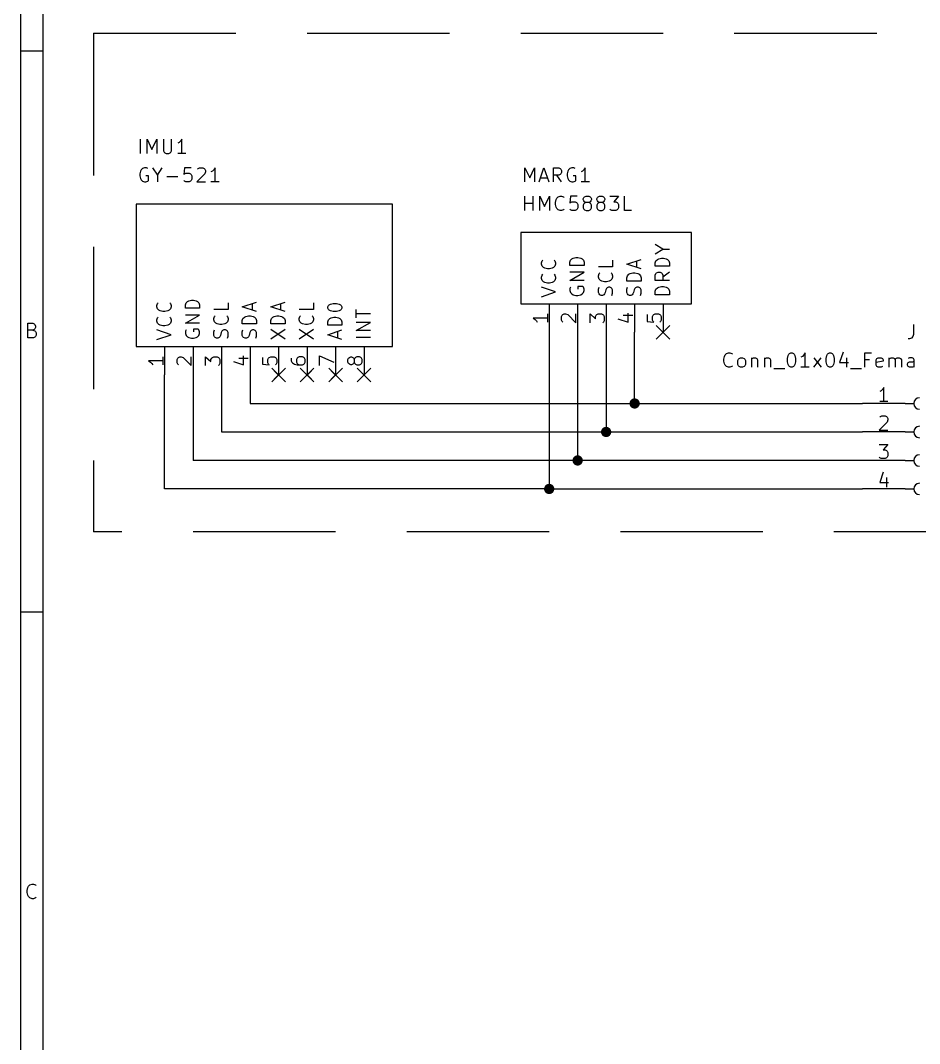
# Model space of a CAD drawing. Extents: x 0.4 to 16.1, y -11.3 to -0.4.
# Drawn here: x 0.394 to 3.55, y -5.847 to -2.256 of the extents above; entities that cross this region are included whole.
import ezdxf

# ---------------------------------------------------------------- set-up
doc = ezdxf.new("R2010")
doc.units = 0
doc.header["$MEASUREMENT"] = 0
doc.linetypes.add('DASHED', pattern=[0.75, 0.5, -0.25])
for name, color, linetype in [('BLUE2', 5, 'CONTINUOUS'), ('BLUE3', 171, 'CONTINUOUS'), ('CYAN2', 4, 'CONTINUOUS'), ('GREEN3', 91, 'CONTINUOUS'), ('RED2', 1, 'CONTINUOUS'), ('RED3', 11, 'CONTINUOUS')]:
    doc.layers.add(name, color=color, linetype=linetype)

msp = doc.modelspace()

# ---------------------------------------------------------------- linework, layer by layer
at = {"layer": 'BLUE2', "linetype": 'CONTINUOUS'}
for p, q in [((2.626, -3.326), (2.674, -3.374)), ((2.674, -3.326), (2.626, -3.374)), ((1.276, -3.476), (1.324, -3.524)), ((1.324, -3.476), (1.276, -3.524)), ((1.376, -3.476), (1.424, -3.524)), ((1.424, -3.476), (1.376, -3.524)), ((1.476, -3.476), (1.524, -3.524)), ((1.524, -3.476), (1.476, -3.524)), ((1.576, -3.476), (1.624, -3.524)), ((1.624, -3.476), (1.576, -3.524))]:
    msp.add_line(p, q, dxfattribs=at)
at = {"layer": 'BLUE3', "linetype": 'DASHED'}
for p, q in [((0.65, -2.3), (3.75, -2.3)), ((0.65, -2.3), (0.65, -4.05)), ((3.75, -4.05), (0.65, -4.05))]:
    msp.add_line(p, q, dxfattribs=at)
at = {"layer": 'CYAN2', "linetype": 'CONTINUOUS'}
for p, q in [((0.815028, -2.72261), (0.815028, -2.67261)), ((0.838839, -2.72261), (0.838839, -2.67261)), ((0.838839, -2.67261), (0.855504, -2.70833)), ((0.855504, -2.70833), (0.872173, -2.67261)), ((0.872173, -2.67261), (0.872173, -2.72261)), ((0.89598, -2.67261), (0.89598, -2.71309)), ((0.924551, -2.71309), (0.924551, -2.67261)), ((0.950744, -2.68452), (0.94598, -2.6869)), ((0.955504, -2.67976), (0.950744, -2.68452)), ((0.960268, -2.67261), (0.955504, -2.67976)), ((0.960268, -2.72261), (0.960268, -2.67261)), ((0.89598, -2.71309), (0.898362, -2.71785)), ((0.898362, -2.71785), (0.900744, -2.72023)), ((0.900744, -2.72023), (0.905504, -2.72261)), ((0.905504, -2.72261), (0.915028, -2.72261)), ((0.915028, -2.72261), (0.919791, -2.72023)), ((0.919791, -2.72023), (0.922173, -2.71785)), ((0.922173, -2.71785), (0.924551, -2.71309)), ((0.974551, -2.72261), (0.94598, -2.72261)), ((0.815028, -2.78452), (0.812646, -2.79404)), ((0.812646, -2.79404), (0.812646, -2.80119)), ((0.817406, -2.77976), (0.815028, -2.78452)), ((0.822169, -2.775), (0.817406, -2.77976)), ((0.829311, -2.77261), (0.822169, -2.775)), ((0.836457, -2.77261), (0.829311, -2.77261)), ((0.841217, -2.775), (0.836457, -2.77261)), ((0.857882, -2.77261), (0.874551, -2.7988)), ((0.874551, -2.7988), (0.891217, -2.77261)), ((0.874551, -2.7988), (0.874551, -2.82261)), ((0.969787, -2.77261), (0.967406, -2.79642)), ((0.967406, -2.79642), (0.969787, -2.79404)), ((0.993598, -2.77261), (0.969787, -2.77261)), ((0.969787, -2.79404), (0.974551, -2.79166)), ((0.974551, -2.79166), (0.986457, -2.79166)), ((0.986457, -2.79166), (0.991217, -2.79404)), ((0.991217, -2.79404), (0.993598, -2.79642)), ((0.993598, -2.79642), (0.99598, -2.80119)), ((1.04122, -2.79404), (1.01265, -2.82261)), ((1.01503, -2.77737), (1.01741, -2.775)), ((1.01741, -2.775), (1.02217, -2.77261)), ((1.02217, -2.77261), (1.03407, -2.77261)), ((1.03407, -2.77261), (1.03883, -2.775)), ((1.03883, -2.775), (1.04122, -2.77737)), ((1.04122, -2.77737), (1.0436, -2.78214)), ((1.0436, -2.7869), (1.04122, -2.79404)), ((1.0436, -2.78214), (1.0436, -2.7869)), ((1.06741, -2.78452), (1.06265, -2.7869)), ((1.07217, -2.77976), (1.06741, -2.78452)), ((1.07693, -2.77261), (1.07217, -2.77976)), ((1.07693, -2.82261), (1.07693, -2.77261)), ((2.16503, -2.82261), (2.16503, -2.77261)), ((2.16503, -2.77261), (2.18169, -2.80833)), ((2.18169, -2.80833), (2.19836, -2.77261)), ((2.19836, -2.77261), (2.19836, -2.82261)), ((2.21503, -2.82261), (2.23169, -2.77261)), ((2.23169, -2.77261), (2.24836, -2.82261)), ((2.26503, -2.82261), (2.26503, -2.77261)), ((2.26503, -2.77261), (2.28407, -2.77261)), ((2.28407, -2.7988), (2.26503, -2.7988)), ((2.2936, -2.82261), (2.27693, -2.7988)), ((2.28407, -2.77261), (2.28883, -2.775)), ((2.28883, -2.79642), (2.28407, -2.7988)), ((2.28883, -2.775), (2.29122, -2.77737)), ((2.29122, -2.79404), (2.28883, -2.79642)), ((2.29122, -2.77737), (2.2936, -2.78214)), ((2.2936, -2.78928), (2.29122, -2.79404)), ((2.2936, -2.78214), (2.2936, -2.78928)), ((2.31503, -2.78452), (2.31265, -2.79404)), ((2.31265, -2.79404), (2.31265, -2.80119)), ((2.31741, -2.77976), (2.31503, -2.78452)), ((2.32217, -2.775), (2.31741, -2.77976)), ((2.32931, -2.77261), (2.32217, -2.775)), ((2.33646, -2.77261), (2.32931, -2.77261)), ((2.34122, -2.775), (2.33646, -2.77261)), ((2.36741, -2.78452), (2.36265, -2.7869)), ((2.37217, -2.77976), (2.36741, -2.78452)), ((2.37693, -2.77261), (2.37217, -2.77976)), ((2.37693, -2.82261), (2.37693, -2.77261)), ((0.812646, -2.80119), (0.815028, -2.81071)), ((0.815028, -2.81071), (0.817406, -2.81547)), ((0.817406, -2.81547), (0.822169, -2.82023)), ((0.822169, -2.82023), (0.829311, -2.82261)), ((0.829311, -2.82261), (0.834075, -2.82261)), ((0.843598, -2.80119), (0.834075, -2.80119)), ((0.834075, -2.82261), (0.841217, -2.82023)), ((0.841217, -2.82023), (0.843598, -2.81785)), ((0.843598, -2.81785), (0.843598, -2.80119)), ((0.907882, -2.80357), (0.94598, -2.80357)), ((0.969787, -2.82023), (0.967406, -2.81785)), ((0.974551, -2.82261), (0.969787, -2.82023)), ((0.986457, -2.82261), (0.974551, -2.82261)), ((0.991217, -2.82023), (0.986457, -2.82261)), ((0.993598, -2.81785), (0.991217, -2.82023)), ((0.99598, -2.81309), (0.993598, -2.81785)), ((0.99598, -2.80119), (0.99598, -2.81309)), ((1.01265, -2.82261), (1.0436, -2.82261)), ((1.09122, -2.82261), (1.06265, -2.82261)), ((2.21979, -2.80833), (2.2436, -2.80833)), ((2.31265, -2.80119), (2.31503, -2.81071)), ((2.31503, -2.81071), (2.31741, -2.81547)), ((2.31741, -2.81547), (2.32217, -2.82023)), ((2.32217, -2.82023), (2.32931, -2.82261)), ((2.32931, -2.82261), (2.33407, -2.82261)), ((2.3436, -2.80119), (2.33407, -2.80119)), ((2.33407, -2.82261), (2.34122, -2.82023)), ((2.34122, -2.82023), (2.3436, -2.81785)), ((2.3436, -2.81785), (2.3436, -2.80119)), ((2.39122, -2.82261), (2.36265, -2.82261)), ((2.16503, -2.92261), (2.16503, -2.87261)), ((2.1936, -2.92261), (2.1936, -2.87261)), ((2.21741, -2.92261), (2.21741, -2.87261)), ((2.21741, -2.87261), (2.23407, -2.90833)), ((2.23407, -2.90833), (2.25074, -2.87261)), ((2.25074, -2.87261), (2.25074, -2.92261)), ((2.28169, -2.875), (2.28883, -2.87261)), ((2.28883, -2.87261), (2.2936, -2.87261)), ((2.2936, -2.87261), (2.30074, -2.875)), ((2.32455, -2.87261), (2.32217, -2.89642)), ((2.34836, -2.87261), (2.32455, -2.87261)), ((2.37455, -2.875), (2.37931, -2.87261)), ((2.37931, -2.87261), (2.38883, -2.87261)), ((2.38883, -2.87261), (2.3936, -2.875)), ((2.42217, -2.875), (2.42693, -2.87261)), ((2.42693, -2.87261), (2.43646, -2.87261)), ((2.43646, -2.87261), (2.44122, -2.875)), ((2.46265, -2.87261), (2.4936, -2.87261)), ((2.4936, -2.87261), (2.47693, -2.89166)), ((2.51503, -2.92261), (2.51503, -2.87261)), ((2.16503, -2.89642), (2.1936, -2.89642)), ((2.27217, -2.89404), (2.27455, -2.88452)), ((2.27217, -2.90119), (2.27217, -2.89404)), ((2.27455, -2.91071), (2.27217, -2.90119)), ((2.27455, -2.88452), (2.27693, -2.87976)), ((2.27693, -2.87976), (2.28169, -2.875)), ((2.30074, -2.875), (2.30312, -2.87737)), ((2.32217, -2.89642), (2.32455, -2.89404)), ((2.32455, -2.89404), (2.32931, -2.89166)), ((2.32931, -2.89166), (2.34122, -2.89166)), ((2.34122, -2.89166), (2.34598, -2.89404)), ((2.34598, -2.89404), (2.34836, -2.89642)), ((2.34836, -2.89642), (2.35074, -2.90119)), ((2.35074, -2.90119), (2.35074, -2.91309)), ((2.36979, -2.88214), (2.37217, -2.87737)), ((2.36979, -2.88452), (2.36979, -2.88214)), ((2.37217, -2.88928), (2.36979, -2.88452)), ((2.37217, -2.8988), (2.36979, -2.90357)), ((2.36979, -2.90357), (2.36979, -2.91309)), ((2.37217, -2.87737), (2.37455, -2.875)), ((2.37455, -2.89166), (2.37217, -2.88928)), ((2.37455, -2.89642), (2.37217, -2.8988)), ((2.37931, -2.89404), (2.37455, -2.89166)), ((2.37931, -2.89404), (2.37455, -2.89642)), ((2.38883, -2.89404), (2.37931, -2.89404)), ((2.3936, -2.89166), (2.38883, -2.89404)), ((2.3936, -2.89642), (2.38883, -2.89404)), ((2.3936, -2.875), (2.39598, -2.87737)), ((2.39598, -2.88928), (2.3936, -2.89166)), ((2.39598, -2.8988), (2.3936, -2.89642)), ((2.39598, -2.87737), (2.39836, -2.88214)), ((2.39836, -2.88452), (2.39598, -2.88928)), ((2.39836, -2.90357), (2.39598, -2.8988)), ((2.39836, -2.88214), (2.39836, -2.88452)), ((2.39836, -2.91309), (2.39836, -2.90357)), ((2.41741, -2.88214), (2.41979, -2.87737)), ((2.41741, -2.88452), (2.41741, -2.88214)), ((2.41979, -2.88928), (2.41741, -2.88452)), ((2.41979, -2.8988), (2.41741, -2.90357)), ((2.41741, -2.90357), (2.41741, -2.91309)), ((2.41979, -2.87737), (2.42217, -2.875)), ((2.42217, -2.89166), (2.41979, -2.88928)), ((2.42217, -2.89642), (2.41979, -2.8988)), ((2.42693, -2.89404), (2.42217, -2.89166)), ((2.42693, -2.89404), (2.42217, -2.89642)), ((2.43646, -2.89404), (2.42693, -2.89404)), ((2.44122, -2.89166), (2.43646, -2.89404)), ((2.44122, -2.89642), (2.43646, -2.89404)), ((2.44122, -2.875), (2.4436, -2.87737)), ((2.4436, -2.88928), (2.44122, -2.89166)), ((2.4436, -2.8988), (2.44122, -2.89642)), ((2.4436, -2.87737), (2.44598, -2.88214)), ((2.44598, -2.88452), (2.4436, -2.88928)), ((2.44598, -2.90357), (2.4436, -2.8988)), ((2.44598, -2.88214), (2.44598, -2.88452)), ((2.44598, -2.91309), (2.44598, -2.90357)), ((2.47693, -2.89166), (2.48407, -2.89166)), ((2.48407, -2.89166), (2.48883, -2.89404)), ((2.48883, -2.89404), (2.49122, -2.89642)), ((2.49122, -2.89642), (2.4936, -2.90119)), ((2.4936, -2.90119), (2.4936, -2.91309)), ((2.27693, -2.91547), (2.27455, -2.91071)), ((2.28169, -2.92023), (2.27693, -2.91547)), ((2.28883, -2.92261), (2.28169, -2.92023)), ((2.2936, -2.92261), (2.28883, -2.92261)), ((2.30074, -2.92023), (2.2936, -2.92261)), ((2.30312, -2.91785), (2.30074, -2.92023)), ((2.32455, -2.92023), (2.32217, -2.91785)), ((2.32931, -2.92261), (2.32455, -2.92023)), ((2.34122, -2.92261), (2.32931, -2.92261)), ((2.34598, -2.92023), (2.34122, -2.92261)), ((2.34836, -2.91785), (2.34598, -2.92023)), ((2.35074, -2.91309), (2.34836, -2.91785)), ((2.36979, -2.91309), (2.37217, -2.91785)), ((2.37217, -2.91785), (2.37455, -2.92023)), ((2.37455, -2.92023), (2.37931, -2.92261)), ((2.37931, -2.92261), (2.38883, -2.92261)), ((2.38883, -2.92261), (2.3936, -2.92023)), ((2.3936, -2.92023), (2.39598, -2.91785)), ((2.39598, -2.91785), (2.39836, -2.91309)), ((2.41741, -2.91309), (2.41979, -2.91785)), ((2.41979, -2.91785), (2.42217, -2.92023)), ((2.42217, -2.92023), (2.42693, -2.92261)), ((2.42693, -2.92261), (2.43646, -2.92261)), ((2.43646, -2.92261), (2.44122, -2.92023)), ((2.44122, -2.92023), (2.4436, -2.91785)), ((2.4436, -2.91785), (2.44598, -2.91309)), ((2.46503, -2.92023), (2.46265, -2.91785)), ((2.46979, -2.92261), (2.46503, -2.92023)), ((2.48407, -2.92261), (2.46979, -2.92261)), ((2.48883, -2.92023), (2.48407, -2.92261)), ((2.49122, -2.91785), (2.48883, -2.92023)), ((2.4936, -2.91309), (2.49122, -2.91785)), ((2.53883, -2.92261), (2.51503, -2.92261)), ((2.64881, -3.05857), (2.62262, -3.0419)), ((2.33452, -3.08952), (2.34405, -3.08714)), ((2.34405, -3.08714), (2.35119, -3.08714)), ((2.35119, -3.08714), (2.36071, -3.08952)), ((2.62262, -3.07524), (2.64881, -3.05857)), ((2.64881, -3.05857), (2.67262, -3.05857)), ((2.22262, -3.10619), (2.225, -3.09905)), ((2.22262, -3.11095), (2.22262, -3.10619)), ((2.225, -3.11809), (2.22262, -3.11095)), ((2.225, -3.09905), (2.22738, -3.09667)), ((2.22976, -3.12285), (2.225, -3.11809)), ((2.23452, -3.12524), (2.22976, -3.12285)), ((2.26547, -3.12285), (2.26071, -3.12524)), ((2.27024, -3.11809), (2.26547, -3.12285)), ((2.26785, -3.09667), (2.27024, -3.09905)), ((2.27024, -3.09905), (2.27262, -3.10619)), ((2.27262, -3.11095), (2.27024, -3.11809)), ((2.27262, -3.10619), (2.27262, -3.11095)), ((2.32262, -3.10381), (2.325, -3.09667)), ((2.32262, -3.11571), (2.32262, -3.10381)), ((2.37262, -3.11571), (2.32262, -3.11571)), ((2.325, -3.09667), (2.32976, -3.0919)), ((2.32976, -3.0919), (2.33452, -3.08952)), ((2.36071, -3.08952), (2.36547, -3.0919)), ((2.36547, -3.0919), (2.37024, -3.09667)), ((2.37024, -3.09667), (2.37262, -3.10381)), ((2.37262, -3.10381), (2.37262, -3.11571)), ((2.47262, -3.12047), (2.42262, -3.12047)), ((2.47262, -3.09667), (2.47262, -3.12047)), ((2.52262, -3.11095), (2.57262, -3.09428)), ((2.57262, -3.12762), (2.52262, -3.11095)), ((2.55833, -3.12285), (2.55833, -3.09905)), ((2.62262, -3.10619), (2.625, -3.09905)), ((2.62262, -3.11809), (2.62262, -3.10619)), ((2.67262, -3.11809), (2.62262, -3.11809)), ((2.625, -3.09905), (2.62976, -3.09428)), ((2.62976, -3.09428), (2.63452, -3.0919)), ((2.63452, -3.0919), (2.64405, -3.08952)), ((2.64405, -3.08952), (2.65119, -3.08952)), ((2.65119, -3.08952), (2.66071, -3.0919)), ((2.66071, -3.0919), (2.66547, -3.09428)), ((2.66547, -3.09428), (2.67024, -3.09905)), ((2.67024, -3.09905), (2.67262, -3.10619)), ((2.67262, -3.10619), (2.67262, -3.11809)), ((2.22262, -3.15619), (2.225, -3.14905)), ((2.22262, -3.16095), (2.22262, -3.15619)), ((2.225, -3.14905), (2.22738, -3.14667)), ((2.24405, -3.12762), (2.23452, -3.12524)), ((2.25119, -3.12762), (2.24405, -3.12762)), ((2.26071, -3.12524), (2.25119, -3.12762)), ((2.26785, -3.14667), (2.27024, -3.14905)), ((2.27024, -3.14905), (2.27262, -3.15619)), ((2.27262, -3.15619), (2.27262, -3.16095)), ((2.32262, -3.16809), (2.37262, -3.13952)), ((2.37262, -3.13952), (2.32262, -3.13952)), ((2.42262, -3.15143), (2.425, -3.14428)), ((2.42262, -3.15619), (2.42262, -3.15143)), ((2.425, -3.16333), (2.42262, -3.15619)), ((2.425, -3.14428), (2.42738, -3.1419)), ((2.46785, -3.1419), (2.47024, -3.14428)), ((2.47024, -3.14428), (2.47262, -3.15143)), ((2.47262, -3.15619), (2.47024, -3.16333)), ((2.47262, -3.15143), (2.47262, -3.15619)), ((2.52262, -3.15857), (2.525, -3.15143)), ((2.52262, -3.17047), (2.52262, -3.15857)), ((2.525, -3.15143), (2.52976, -3.14667)), ((2.52976, -3.14667), (2.53452, -3.14428)), ((2.53452, -3.14428), (2.54405, -3.1419)), ((2.54405, -3.1419), (2.55119, -3.1419)), ((2.55119, -3.1419), (2.56071, -3.14428)), ((2.56071, -3.14428), (2.56547, -3.14667)), ((2.56547, -3.14667), (2.57024, -3.15143)), ((2.57024, -3.15143), (2.57262, -3.15857)), ((2.57262, -3.15857), (2.57262, -3.17047)), ((2.62262, -3.14905), (2.625, -3.14428)), ((2.62262, -3.16809), (2.62262, -3.14905)), ((2.625, -3.14428), (2.62738, -3.1419)), ((2.62738, -3.1419), (2.63214, -3.13952)), ((2.63214, -3.13952), (2.63928, -3.13952)), ((2.63928, -3.13952), (2.64405, -3.1419)), ((2.64405, -3.1419), (2.64643, -3.14428)), ((2.64643, -3.14428), (2.64881, -3.14905)), ((2.67262, -3.13952), (2.64881, -3.15619)), ((2.64881, -3.14905), (2.64881, -3.16809)), ((2.225, -3.16809), (2.22262, -3.16095)), ((2.27262, -3.20857), (2.22262, -3.1919)), ((2.22976, -3.17285), (2.225, -3.16809)), ((2.23452, -3.17524), (2.22976, -3.17285)), ((2.24405, -3.17762), (2.23452, -3.17524)), ((2.25119, -3.17762), (2.24405, -3.17762)), ((2.26071, -3.17524), (2.25119, -3.17762)), ((2.26547, -3.17285), (2.26071, -3.17524)), ((2.27024, -3.16809), (2.26547, -3.17285)), ((2.27262, -3.16095), (2.27024, -3.16809)), ((2.37262, -3.16809), (2.32262, -3.16809)), ((2.325, -3.1919), (2.32262, -3.19667)), ((2.36785, -3.18952), (2.35119, -3.18952)), ((2.35119, -3.18952), (2.35119, -3.19905)), ((2.37024, -3.1919), (2.36785, -3.18952)), ((2.37262, -3.19905), (2.37024, -3.1919)), ((2.42262, -3.19905), (2.425, -3.1919)), ((2.42976, -3.16809), (2.425, -3.16333)), ((2.43452, -3.17047), (2.42976, -3.16809)), ((2.44405, -3.17285), (2.43452, -3.17047)), ((2.45119, -3.17285), (2.44405, -3.17285)), ((2.46071, -3.17047), (2.45119, -3.17285)), ((2.45357, -3.19428), (2.45119, -3.19667)), ((2.45833, -3.1919), (2.45357, -3.19428)), ((2.46309, -3.1919), (2.45833, -3.1919)), ((2.46547, -3.16809), (2.46071, -3.17047)), ((2.46785, -3.19428), (2.46309, -3.1919)), ((2.47024, -3.16333), (2.46547, -3.16809)), ((2.47024, -3.19667), (2.46785, -3.19428)), ((2.57262, -3.17047), (2.52262, -3.17047)), ((2.52262, -3.19905), (2.525, -3.1919)), ((2.55357, -3.19428), (2.55119, -3.19667)), ((2.55833, -3.1919), (2.55357, -3.19428)), ((2.56309, -3.1919), (2.55833, -3.1919)), ((2.56785, -3.19428), (2.56309, -3.1919)), ((2.57024, -3.19667), (2.56785, -3.19428)), ((2.67262, -3.16809), (2.62262, -3.16809)), ((2.625, -3.19905), (2.62976, -3.19428)), ((2.62976, -3.19428), (2.63452, -3.1919)), ((2.63452, -3.1919), (2.64405, -3.18952)), ((2.64405, -3.18952), (2.65119, -3.18952)), ((2.65119, -3.18952), (2.66071, -3.1919)), ((2.66071, -3.1919), (2.66547, -3.19428)), ((2.66547, -3.19428), (2.67024, -3.19905)), ((2.22262, -3.22524), (2.27262, -3.20857)), ((2.32262, -3.19667), (2.32262, -3.20381)), ((2.32262, -3.20381), (2.325, -3.21095)), ((2.325, -3.21095), (2.32976, -3.21571)), ((2.32976, -3.21571), (2.33452, -3.21809)), ((2.33452, -3.21809), (2.34405, -3.22047)), ((2.34405, -3.22047), (2.35119, -3.22047)), ((2.35119, -3.22047), (2.36071, -3.21809)), ((2.36071, -3.21809), (2.36547, -3.21571)), ((2.36547, -3.21571), (2.37024, -3.21095)), ((2.37024, -3.21095), (2.37262, -3.20381)), ((2.37262, -3.20381), (2.37262, -3.19905)), ((2.42262, -3.21095), (2.42262, -3.19905)), ((2.425, -3.21571), (2.42262, -3.21095)), ((2.42738, -3.21809), (2.425, -3.21571)), ((2.43214, -3.22047), (2.42738, -3.21809)), ((2.4369, -3.22047), (2.43214, -3.22047)), ((2.44167, -3.21809), (2.4369, -3.22047)), ((2.44405, -3.21571), (2.44167, -3.21809)), ((2.44643, -3.21095), (2.44405, -3.21571)), ((2.44881, -3.20143), (2.44643, -3.21095)), ((2.45119, -3.19667), (2.44881, -3.20143)), ((2.47262, -3.20143), (2.47024, -3.19667)), ((2.47024, -3.22047), (2.47262, -3.21333)), ((2.47262, -3.21333), (2.47262, -3.20143)), ((2.52262, -3.21095), (2.52262, -3.19905)), ((2.525, -3.21571), (2.52262, -3.21095)), ((2.52738, -3.21809), (2.525, -3.21571)), ((2.53214, -3.22047), (2.52738, -3.21809)), ((2.5369, -3.22047), (2.53214, -3.22047)), ((2.54167, -3.21809), (2.5369, -3.22047)), ((2.54405, -3.21571), (2.54167, -3.21809)), ((2.54643, -3.21095), (2.54405, -3.21571)), ((2.54881, -3.20143), (2.54643, -3.21095)), ((2.55119, -3.19667), (2.54881, -3.20143)), ((2.57262, -3.20143), (2.57024, -3.19667)), ((2.57024, -3.22047), (2.57262, -3.21333)), ((2.57262, -3.21333), (2.57262, -3.20143)), ((2.62262, -3.20619), (2.625, -3.19905)), ((2.62262, -3.21809), (2.62262, -3.20619)), ((2.67262, -3.21809), (2.62262, -3.21809)), ((2.67024, -3.19905), (2.67262, -3.20619)), ((2.67262, -3.20619), (2.67262, -3.21809)), ((0.872618, -3.25619), (0.875, -3.24905)), ((0.872618, -3.26095), (0.872618, -3.25619)), ((0.875, -3.26809), (0.872618, -3.26095)), ((0.875, -3.24905), (0.877378, -3.24667)), ((0.917854, -3.24667), (0.920236, -3.24905)), ((0.920236, -3.24905), (0.922618, -3.25619)), ((0.922618, -3.26095), (0.920236, -3.26809)), ((0.922618, -3.25619), (0.922618, -3.26095)), ((0.972618, -3.25381), (0.975, -3.24667)), ((0.972618, -3.26571), (0.972618, -3.25381)), ((1.02262, -3.26571), (0.972618, -3.26571)), ((0.975, -3.24667), (0.97976, -3.2419)), ((0.97976, -3.2419), (0.984524, -3.23952)), ((0.984524, -3.23952), (0.994047, -3.23714)), ((0.994047, -3.23714), (1.00119, -3.23714)), ((1.00119, -3.23714), (1.01071, -3.23952)), ((1.01071, -3.23952), (1.01547, -3.2419)), ((1.01547, -3.2419), (1.02024, -3.24667)), ((1.02024, -3.24667), (1.02262, -3.25381)), ((1.02262, -3.25381), (1.02262, -3.26571)), ((1.12262, -3.24667), (1.12262, -3.27047)), ((1.17262, -3.26095), (1.22262, -3.24428)), ((1.22262, -3.27762), (1.17262, -3.26095)), ((1.20833, -3.27285), (1.20833, -3.24905)), ((1.27262, -3.26095), (1.32262, -3.24428)), ((1.32262, -3.27762), (1.27262, -3.26095)), ((1.30833, -3.27285), (1.30833, -3.24905)), ((1.42262, -3.24667), (1.42262, -3.27047)), ((1.47262, -3.26095), (1.475, -3.25619)), ((1.47262, -3.26571), (1.47262, -3.26095)), ((1.475, -3.27047), (1.47262, -3.26571)), ((1.475, -3.25619), (1.47738, -3.25381)), ((1.47738, -3.25381), (1.48214, -3.25143)), ((1.48214, -3.25143), (1.49167, -3.24905)), ((1.49167, -3.24905), (1.50357, -3.24905)), ((1.50357, -3.24905), (1.51309, -3.25143)), ((1.51309, -3.25143), (1.51785, -3.25381)), ((1.51785, -3.25381), (1.52024, -3.25619)), ((1.52024, -3.25619), (1.52262, -3.26095)), ((1.52262, -3.26571), (1.52024, -3.27047)), ((1.52262, -3.26095), (1.52262, -3.26571)), ((0.872618, -3.30619), (0.875, -3.29905)), ((0.87976, -3.27285), (0.875, -3.26809)), ((0.875, -3.29905), (0.877378, -3.29667)), ((0.884524, -3.27524), (0.87976, -3.27285)), ((0.894047, -3.27762), (0.884524, -3.27524)), ((0.901189, -3.27762), (0.894047, -3.27762)), ((0.910713, -3.27524), (0.901189, -3.27762)), ((0.915472, -3.27285), (0.910713, -3.27524)), ((0.920236, -3.26809), (0.915472, -3.27285)), ((0.917854, -3.29667), (0.920236, -3.29905)), ((0.920236, -3.29905), (0.922618, -3.30619)), ((0.972618, -3.31809), (1.02262, -3.28952)), ((1.02262, -3.28952), (0.972618, -3.28952)), ((1.12262, -3.27047), (1.07262, -3.27047)), ((1.07262, -3.30143), (1.075, -3.29428)), ((1.07262, -3.30619), (1.07262, -3.30143)), ((1.075, -3.29428), (1.07738, -3.2919)), ((1.11785, -3.2919), (1.12024, -3.29428)), ((1.12024, -3.29428), (1.12262, -3.30143)), ((1.12262, -3.30143), (1.12262, -3.30619)), ((1.17262, -3.30857), (1.175, -3.30143)), ((1.175, -3.30143), (1.17976, -3.29667)), ((1.17976, -3.29667), (1.18452, -3.29428)), ((1.18452, -3.29428), (1.19405, -3.2919)), ((1.19405, -3.2919), (1.20119, -3.2919)), ((1.20119, -3.2919), (1.21071, -3.29428)), ((1.21071, -3.29428), (1.21547, -3.29667)), ((1.21547, -3.29667), (1.22024, -3.30143)), ((1.22024, -3.30143), (1.22262, -3.30857)), ((1.27262, -3.30857), (1.275, -3.30143)), ((1.275, -3.30143), (1.27976, -3.29667)), ((1.27976, -3.29667), (1.28452, -3.29428)), ((1.28452, -3.29428), (1.29405, -3.2919)), ((1.29405, -3.2919), (1.30119, -3.2919)), ((1.30119, -3.2919), (1.31071, -3.29428)), ((1.31071, -3.29428), (1.31547, -3.29667)), ((1.31547, -3.29667), (1.32024, -3.30143)), ((1.32024, -3.30143), (1.32262, -3.30857)), ((1.42262, -3.27047), (1.37262, -3.27047)), ((1.37262, -3.30143), (1.375, -3.29428)), ((1.37262, -3.30619), (1.37262, -3.30143)), ((1.375, -3.29428), (1.37738, -3.2919)), ((1.41785, -3.2919), (1.42024, -3.29428)), ((1.42024, -3.29428), (1.42262, -3.30143)), ((1.42262, -3.30143), (1.42262, -3.30619)), ((1.47738, -3.27285), (1.475, -3.27047)), ((1.475, -3.30619), (1.47976, -3.30143)), ((1.48214, -3.27524), (1.47738, -3.27285)), ((1.47976, -3.30143), (1.48452, -3.29905)), ((1.49167, -3.27762), (1.48214, -3.27524)), ((1.48452, -3.29905), (1.49405, -3.29667)), ((1.50357, -3.27762), (1.49167, -3.27762)), ((1.49405, -3.29667), (1.50119, -3.29667)), ((1.50119, -3.29667), (1.51071, -3.29905)), ((1.51309, -3.27524), (1.50357, -3.27762)), ((1.51071, -3.29905), (1.51547, -3.30143)), ((1.51785, -3.27285), (1.51309, -3.27524)), ((1.51547, -3.30143), (1.52024, -3.30619)), ((1.52024, -3.27047), (1.51785, -3.27285)), ((1.57262, -3.29905), (1.57262, -3.27047)), ((1.62262, -3.28476), (1.57262, -3.28476)), ((0.872618, -3.31095), (0.872618, -3.30619)), ((0.875, -3.31809), (0.872618, -3.31095)), ((0.87976, -3.32285), (0.875, -3.31809)), ((0.884524, -3.32524), (0.87976, -3.32285)), ((0.894047, -3.32762), (0.884524, -3.32524)), ((0.901189, -3.32762), (0.894047, -3.32762)), ((0.910713, -3.32524), (0.901189, -3.32762)), ((0.915472, -3.32285), (0.910713, -3.32524)), ((0.920236, -3.31809), (0.915472, -3.32285)), ((0.922618, -3.31095), (0.920236, -3.31809)), ((0.922618, -3.30619), (0.922618, -3.31095)), ((1.02262, -3.31809), (0.972618, -3.31809)), ((1.075, -3.31333), (1.07262, -3.30619)), ((1.07976, -3.31809), (1.075, -3.31333)), ((1.08452, -3.32047), (1.07976, -3.31809)), ((1.09405, -3.32285), (1.08452, -3.32047)), ((1.10119, -3.32285), (1.09405, -3.32285)), ((1.11071, -3.32047), (1.10119, -3.32285)), ((1.11547, -3.31809), (1.11071, -3.32047)), ((1.12024, -3.31333), (1.11547, -3.31809)), ((1.12262, -3.30619), (1.12024, -3.31333)), ((1.17262, -3.32047), (1.17262, -3.30857)), ((1.22262, -3.32047), (1.17262, -3.32047)), ((1.22262, -3.30857), (1.22262, -3.32047)), ((1.27262, -3.32047), (1.27262, -3.30857)), ((1.32262, -3.32047), (1.27262, -3.32047)), ((1.32262, -3.30857), (1.32262, -3.32047)), ((1.375, -3.31333), (1.37262, -3.30619)), ((1.37976, -3.31809), (1.375, -3.31333)), ((1.38452, -3.32047), (1.37976, -3.31809)), ((1.39405, -3.32285), (1.38452, -3.32047)), ((1.40119, -3.32285), (1.39405, -3.32285)), ((1.41071, -3.32047), (1.40119, -3.32285)), ((1.41547, -3.31809), (1.41071, -3.32047)), ((1.42024, -3.31333), (1.41547, -3.31809)), ((1.42262, -3.30619), (1.42024, -3.31333)), ((1.47262, -3.31333), (1.475, -3.30619)), ((1.47262, -3.32524), (1.47262, -3.31333)), ((1.52262, -3.32524), (1.47262, -3.32524)), ((1.52024, -3.30619), (1.52262, -3.31333)), ((1.52262, -3.31333), (1.52262, -3.32524)), ((1.57262, -3.34428), (1.62262, -3.31571)), ((1.62262, -3.31571), (1.57262, -3.31571)), ((3.52931, -3.32261), (3.52931, -3.35833)), ((0.922618, -3.35857), (0.872618, -3.3419)), ((0.872618, -3.37524), (0.922618, -3.35857)), ((0.975, -3.3419), (0.972618, -3.34667)), ((0.972618, -3.34667), (0.972618, -3.35381)), ((0.972618, -3.35381), (0.975, -3.36095)), ((0.975, -3.36095), (0.97976, -3.36571)), ((0.97976, -3.36571), (0.984524, -3.36809)), ((0.984524, -3.36809), (0.994047, -3.37047)), ((0.994047, -3.37047), (1.00119, -3.37047)), ((1.01785, -3.33952), (1.00119, -3.33952)), ((1.00119, -3.33952), (1.00119, -3.34905)), ((1.00119, -3.37047), (1.01071, -3.36809)), ((1.01071, -3.36809), (1.01547, -3.36571)), ((1.01547, -3.36571), (1.02024, -3.36095)), ((1.02024, -3.3419), (1.01785, -3.33952)), ((1.02262, -3.34905), (1.02024, -3.3419)), ((1.02024, -3.36095), (1.02262, -3.35381)), ((1.02262, -3.35381), (1.02262, -3.34905)), ((1.07262, -3.34905), (1.075, -3.3419)), ((1.07262, -3.36095), (1.07262, -3.34905)), ((1.075, -3.36571), (1.07262, -3.36095)), ((1.07738, -3.36809), (1.075, -3.36571)), ((1.08214, -3.37047), (1.07738, -3.36809)), ((1.0869, -3.37047), (1.08214, -3.37047)), ((1.09167, -3.36809), (1.0869, -3.37047)), ((1.09405, -3.36571), (1.09167, -3.36809)), ((1.09643, -3.36095), (1.09405, -3.36571)), ((1.09881, -3.35143), (1.09643, -3.36095)), ((1.10119, -3.34667), (1.09881, -3.35143)), ((1.10357, -3.34428), (1.10119, -3.34667)), ((1.10833, -3.3419), (1.10357, -3.34428)), ((1.11309, -3.3419), (1.10833, -3.3419)), ((1.11785, -3.34428), (1.11309, -3.3419)), ((1.12024, -3.34667), (1.11785, -3.34428)), ((1.12262, -3.35143), (1.12024, -3.34667)), ((1.12024, -3.37047), (1.12262, -3.36333)), ((1.12262, -3.36333), (1.12262, -3.35143)), ((1.17262, -3.34905), (1.175, -3.3419)), ((1.17262, -3.36095), (1.17262, -3.34905)), ((1.175, -3.36571), (1.17262, -3.36095)), ((1.17738, -3.36809), (1.175, -3.36571)), ((1.18214, -3.37047), (1.17738, -3.36809)), ((1.1869, -3.37047), (1.18214, -3.37047)), ((1.19167, -3.36809), (1.1869, -3.37047)), ((1.19405, -3.36571), (1.19167, -3.36809)), ((1.19643, -3.36095), (1.19405, -3.36571)), ((1.19881, -3.35143), (1.19643, -3.36095)), ((1.20119, -3.34667), (1.19881, -3.35143)), ((1.20357, -3.34428), (1.20119, -3.34667)), ((1.20833, -3.3419), (1.20357, -3.34428)), ((1.21309, -3.3419), (1.20833, -3.3419)), ((1.21785, -3.34428), (1.21309, -3.3419)), ((1.22024, -3.34667), (1.21785, -3.34428)), ((1.22262, -3.35143), (1.22024, -3.34667)), ((1.22024, -3.37047), (1.22262, -3.36333)), ((1.22262, -3.36333), (1.22262, -3.35143)), ((1.27262, -3.37285), (1.32262, -3.33952)), ((1.27262, -3.33952), (1.32262, -3.37285)), ((1.37262, -3.37285), (1.42262, -3.33952)), ((1.37262, -3.33952), (1.42262, -3.37285)), ((1.47262, -3.35857), (1.52262, -3.3419)), ((1.52262, -3.37524), (1.47262, -3.35857)), ((1.50833, -3.37047), (1.50833, -3.34667)), ((1.62262, -3.34428), (1.57262, -3.34428)), ((1.62262, -3.36809), (1.57262, -3.36809)), ((3.51503, -3.37261), (3.51026, -3.37261)), ((3.52217, -3.37023), (3.51503, -3.37261)), ((3.52693, -3.36547), (3.52217, -3.37023)), ((3.52931, -3.35833), (3.52693, -3.36547)), ((2.86265, -3.44404), (2.86503, -3.43452)), ((2.86265, -3.45119), (2.86265, -3.44404)), ((2.86503, -3.43452), (2.86741, -3.42976)), ((2.86741, -3.42976), (2.87217, -3.425)), ((2.87217, -3.425), (2.87931, -3.42261)), ((2.87931, -3.42261), (2.88407, -3.42261)), ((2.88407, -3.42261), (2.89122, -3.425)), ((2.89122, -3.425), (2.8936, -3.42737)), ((2.91265, -3.4488), (2.91503, -3.44404)), ((2.91503, -3.44404), (2.91741, -3.44166)), ((2.91741, -3.44166), (2.92217, -3.43928)), ((2.92217, -3.43928), (2.92931, -3.43928)), ((2.92931, -3.43928), (2.93407, -3.44166)), ((2.93407, -3.44166), (2.93646, -3.44404)), ((2.93646, -3.44404), (2.93883, -3.4488)), ((2.96026, -3.43928), (2.96026, -3.47261)), ((2.96026, -3.44404), (2.96265, -3.44166)), ((2.96265, -3.44166), (2.96741, -3.43928)), ((2.96741, -3.43928), (2.97455, -3.43928)), ((2.97455, -3.43928), (2.97931, -3.44166)), ((2.97931, -3.44166), (2.98169, -3.44642)), ((2.98169, -3.44642), (2.98169, -3.47261)), ((3.0055, -3.43928), (3.0055, -3.47261)), ((3.0055, -3.44404), (3.00789, -3.44166)), ((3.00789, -3.44166), (3.01265, -3.43928)), ((3.01265, -3.43928), (3.01979, -3.43928)), ((3.01979, -3.43928), (3.02455, -3.44166)), ((3.02455, -3.44166), (3.02693, -3.44642)), ((3.02693, -3.44642), (3.02693, -3.47261)), ((3.08646, -3.44166), (3.08883, -3.43214)), ((3.08646, -3.45357), (3.08646, -3.44166)), ((3.08883, -3.43214), (3.09122, -3.42737)), ((3.09122, -3.42737), (3.0936, -3.425)), ((3.0936, -3.425), (3.09836, -3.42261)), ((3.09836, -3.42261), (3.10312, -3.42261)), ((3.10312, -3.42261), (3.10789, -3.425)), ((3.10789, -3.425), (3.11026, -3.42737)), ((3.11026, -3.42737), (3.11265, -3.43214)), ((3.11265, -3.43214), (3.11503, -3.44166)), ((3.11503, -3.44166), (3.11503, -3.45357)), ((3.13883, -3.43452), (3.13407, -3.4369)), ((3.1436, -3.42976), (3.13883, -3.43452)), ((3.14836, -3.42261), (3.1436, -3.42976)), ((3.14836, -3.47261), (3.14836, -3.42261)), ((3.17931, -3.47261), (3.2055, -3.43928)), ((3.17931, -3.43928), (3.2055, -3.47261)), ((3.22217, -3.44166), (3.22455, -3.43214)), ((3.22217, -3.45357), (3.22217, -3.44166)), ((3.22455, -3.43214), (3.22693, -3.42737)), ((3.22693, -3.42737), (3.22931, -3.425)), ((3.22931, -3.425), (3.23407, -3.42261)), ((3.23407, -3.42261), (3.23883, -3.42261)), ((3.23883, -3.42261), (3.2436, -3.425)), ((3.2436, -3.425), (3.24598, -3.42737)), ((3.24598, -3.42737), (3.24836, -3.43214)), ((3.24836, -3.43214), (3.25074, -3.44166)), ((3.25074, -3.44166), (3.25074, -3.45357)), ((3.28169, -3.42023), (3.26979, -3.45594)), ((3.2936, -3.43928), (3.2936, -3.47261)), ((3.35789, -3.47261), (3.35789, -3.42261)), ((3.35789, -3.42261), (3.38169, -3.42261)), ((3.37455, -3.44642), (3.35789, -3.44642)), ((3.39836, -3.44642), (3.40074, -3.44166)), ((3.39836, -3.46547), (3.39836, -3.44642)), ((3.40074, -3.44166), (3.4055, -3.43928)), ((3.4055, -3.43928), (3.41503, -3.43928)), ((3.41503, -3.43928), (3.41979, -3.44166)), ((3.41979, -3.44166), (3.42217, -3.44642)), ((3.42217, -3.44642), (3.42217, -3.45119)), ((3.4436, -3.47261), (3.4436, -3.43928)), ((3.4436, -3.44404), (3.44598, -3.44166)), ((3.44598, -3.44166), (3.45074, -3.43928)), ((3.45074, -3.43928), (3.45789, -3.43928)), ((3.45789, -3.43928), (3.46265, -3.44166)), ((3.46265, -3.44166), (3.46503, -3.44642)), ((3.46503, -3.44642), (3.46741, -3.44166)), ((3.46503, -3.44642), (3.46503, -3.47261)), ((3.46741, -3.44166), (3.47217, -3.43928)), ((3.47217, -3.43928), (3.47931, -3.43928)), ((3.47931, -3.43928), (3.48407, -3.44166)), ((3.48407, -3.44166), (3.48646, -3.44642)), ((3.48646, -3.44642), (3.48646, -3.47261)), ((3.51503, -3.43928), (3.51026, -3.44166)), ((3.52455, -3.43928), (3.51503, -3.43928)), ((3.52931, -3.44166), (3.52455, -3.43928)), ((3.53169, -3.44642), (3.52931, -3.44166)), ((3.53169, -3.47261), (3.53169, -3.44642)), ((2.86503, -3.46071), (2.86265, -3.45119)), ((2.86741, -3.46547), (2.86503, -3.46071)), ((2.87217, -3.47023), (2.86741, -3.46547)), ((2.87931, -3.47261), (2.87217, -3.47023)), ((2.88407, -3.47261), (2.87931, -3.47261)), ((2.89122, -3.47023), (2.88407, -3.47261)), ((2.8936, -3.46785), (2.89122, -3.47023)), ((2.91265, -3.46309), (2.91265, -3.4488)), ((2.91503, -3.46785), (2.91265, -3.46309)), ((2.91741, -3.47023), (2.91503, -3.46785)), ((2.92217, -3.47261), (2.91741, -3.47023)), ((2.92931, -3.47261), (2.92217, -3.47261)), ((2.93407, -3.47023), (2.92931, -3.47261)), ((2.93646, -3.46785), (2.93407, -3.47023)), ((2.93883, -3.46309), (2.93646, -3.46785)), ((2.93883, -3.4488), (2.93883, -3.46309)), ((3.03883, -3.47737), (3.07693, -3.47737)), ((3.08883, -3.46309), (3.08646, -3.45357)), ((3.09122, -3.46785), (3.08883, -3.46309)), ((3.0936, -3.47023), (3.09122, -3.46785)), ((3.09836, -3.47261), (3.0936, -3.47023)), ((3.10312, -3.47261), (3.09836, -3.47261)), ((3.10789, -3.47023), (3.10312, -3.47261)), ((3.11026, -3.46785), (3.10789, -3.47023)), ((3.11265, -3.46309), (3.11026, -3.46785)), ((3.11503, -3.45357), (3.11265, -3.46309)), ((3.16265, -3.47261), (3.13407, -3.47261)), ((3.22455, -3.46309), (3.22217, -3.45357)), ((3.22693, -3.46785), (3.22455, -3.46309)), ((3.22931, -3.47023), (3.22693, -3.46785)), ((3.23407, -3.47261), (3.22931, -3.47023)), ((3.23883, -3.47261), (3.23407, -3.47261)), ((3.2436, -3.47023), (3.23883, -3.47261)), ((3.24598, -3.46785), (3.2436, -3.47023)), ((3.24836, -3.46309), (3.24598, -3.46785)), ((3.25074, -3.45357), (3.24836, -3.46309)), ((3.26979, -3.45594), (3.30074, -3.45594)), ((3.30789, -3.47737), (3.34598, -3.47737)), ((3.42217, -3.45119), (3.39836, -3.45594)), ((3.40074, -3.47023), (3.39836, -3.46547)), ((3.4055, -3.47261), (3.40074, -3.47023)), ((3.41503, -3.47261), (3.4055, -3.47261)), ((3.41979, -3.47023), (3.41503, -3.47261)), ((3.50789, -3.46071), (3.51026, -3.45594)), ((3.50789, -3.46547), (3.50789, -3.46071)), ((3.51026, -3.47023), (3.50789, -3.46547)), ((3.51026, -3.45594), (3.51503, -3.45357)), ((3.51503, -3.47261), (3.51026, -3.47023)), ((3.51503, -3.45357), (3.52693, -3.45357)), ((3.52693, -3.47261), (3.51503, -3.47261)), ((3.52693, -3.45357), (3.53169, -3.45119)), ((3.53169, -3.47023), (3.52693, -3.47261))]:
    msp.add_line(p, q, dxfattribs=at)
at = {"layer": 'GREEN3', "linetype": 'CONTINUOUS'}
for p, q in [((2.25, -3.35), (2.25, -3.9)), ((2.35, -3.35), (2.35, -3.8)), ((2.45, -3.35), (2.45, -3.7)), ((2.55, -3.6), (2.55, -3.35)), ((0.9, -3.9), (0.9, -3.5)), ((1, -3.5), (1, -3.8)), ((1.1, -3.5), (1.1, -3.7)), ((1.2, -3.5), (1.2, -3.6)), ((1.2, -3.6), (2.55, -3.6)), ((2.55, -3.6), (3.35, -3.6)), ((1.1, -3.7), (2.45, -3.7)), ((2.45, -3.7), (3.35, -3.7)), ((2.35, -3.8), (1, -3.8)), ((3.35, -3.8), (2.35, -3.8)), ((2.25, -3.9), (0.9, -3.9)), ((2.25, -3.9), (3.35, -3.9))]:
    msp.add_line(p, q, dxfattribs=at)
at = {"layer": 'GREEN3', "const_width": 0.018}
for points in [[(2.541, -3.6, 1), (2.559, -3.6, 1)], [(2.441, -3.7, 1), (2.459, -3.7, 1)], [(2.341, -3.8, 1), (2.359, -3.8, 1)], [(2.241, -3.9, 1), (2.259, -3.9, 1)]]:
    msp.add_lwpolyline(points, format="xyb", close=True, dxfattribs=at)
at = {"layer": 'RED2', "linetype": 'CONTINUOUS'}
for p, q in [((0.393701, -0.393701), (0.393701, -11.2993)), ((0.472441, -0.472441), (0.472441, -11.2206)), ((0.393701, -2.3622), (0.472441, -2.3622)), ((0.8, -2.9), (0.8, -3.4)), ((1.7, -2.9), (0.8, -2.9)), ((1.7, -3.4), (1.7, -2.9)), ((2.15, -3), (2.15, -3.25)), ((2.75, -3), (2.15, -3)), ((2.75, -3.25), (2.75, -3)), ((2.15, -3.25), (2.75, -3.25)), ((2.25, -3.25), (2.25, -3.35)), ((2.35, -3.25), (2.35, -3.35)), ((2.45, -3.25), (2.45, -3.35)), ((2.55, -3.25), (2.55, -3.35)), ((2.65, -3.25), (2.65, -3.35)), ((0.419665, -3.36961), (0.419665, -3.31843)), ((0.419665, -3.31843), (0.436724, -3.31843)), ((0.436724, -3.31843), (0.441598, -3.32087)), ((0.441598, -3.32087), (0.444035, -3.3233)), ((0.444035, -3.33793), (0.441598, -3.34036)), ((0.444035, -3.3233), (0.446472, -3.32818)), ((0.446472, -3.33305), (0.444035, -3.33793)), ((0.446472, -3.32818), (0.446472, -3.33305)), ((0.436724, -3.3428), (0.419665, -3.3428)), ((0.439161, -3.36961), (0.419665, -3.36961)), ((0.441598, -3.34036), (0.436724, -3.3428)), ((0.436724, -3.3428), (0.444035, -3.34524)), ((0.444035, -3.36717), (0.439161, -3.36961)), ((0.444035, -3.34524), (0.446472, -3.34767)), ((0.446472, -3.36473), (0.444035, -3.36717)), ((0.446472, -3.34767), (0.448909, -3.35255)), ((0.448909, -3.35986), (0.446472, -3.36473)), ((0.448909, -3.35255), (0.448909, -3.35986)), ((0.8, -3.4), (1.7, -3.4)), ((0.9, -3.4), (0.9, -3.5)), ((1, -3.4), (1, -3.5)), ((1.1, -3.4), (1.1, -3.5)), ((1.2, -3.4), (1.2, -3.5)), ((1.3, -3.4), (1.3, -3.5)), ((1.4, -3.4), (1.4, -3.5)), ((1.5, -3.4), (1.5, -3.5)), ((1.6, -3.4), (1.6, -3.5)), ((1.285, -3.485), (1.315, -3.515)), ((1.315, -3.485), (1.285, -3.515)), ((1.385, -3.485), (1.415, -3.515)), ((1.415, -3.485), (1.385, -3.515)), ((1.485, -3.485), (1.515, -3.515)), ((1.515, -3.485), (1.485, -3.515)), ((1.585, -3.485), (1.615, -3.515)), ((1.615, -3.485), (1.585, -3.515)), ((3.5, -3.6), (3.35, -3.6)), ((3.5, -3.6), (3.53, -3.6)), ((3.5, -3.7), (3.35, -3.7)), ((3.5, -3.7), (3.53, -3.7)), ((3.5, -3.8), (3.35, -3.8)), ((3.5, -3.8), (3.53, -3.8)), ((3.5, -3.9), (3.35, -3.9)), ((3.5, -3.9), (3.53, -3.9)), ((0.393701, -4.33071), (0.472441, -4.33071)), ((0.417228, -5.30887), (0.419665, -5.29912)), ((0.417228, -5.31618), (0.417228, -5.30887)), ((0.419665, -5.29912), (0.422102, -5.29424)), ((0.422102, -5.29424), (0.426976, -5.28937)), ((0.426976, -5.28937), (0.434287, -5.28693)), ((0.434287, -5.28693), (0.439161, -5.28693)), ((0.439161, -5.28693), (0.446472, -5.28937)), ((0.446472, -5.28937), (0.448909, -5.29181)), ((0.419665, -5.32593), (0.417228, -5.31618)), ((0.422102, -5.3308), (0.419665, -5.32593)), ((0.426976, -5.33567), (0.422102, -5.3308)), ((0.434287, -5.33811), (0.426976, -5.33567)), ((0.439161, -5.33811), (0.434287, -5.33811)), ((0.446472, -5.33567), (0.439161, -5.33811)), ((0.448909, -5.33324), (0.446472, -5.33567))]:
    msp.add_line(p, q, dxfattribs=at)
at = {"layer": 'RED2'}
for centre in [(3.55, -3.6), (3.55, -3.7), (3.55, -3.8), (3.55, -3.9)]:
    msp.add_arc(centre, 0.02, -269.9, -90.1, dxfattribs=at)
at = {"layer": 'RED3', "linetype": 'CONTINUOUS'}
for p, q in [((2.24362, -3.3), (2.19362, -3.3)), ((2.19362, -3.3), (2.20076, -3.30476)), ((2.24362, -3.28571), (2.24362, -3.31428)), ((2.29362, -3.29524), (2.296, -3.29047)), ((2.29362, -3.30714), (2.29362, -3.29524)), ((2.296, -3.29047), (2.29838, -3.28809)), ((2.29838, -3.28809), (2.30314, -3.28571)), ((2.30314, -3.28571), (2.3079, -3.28571)), ((2.3079, -3.28571), (2.31505, -3.28809)), ((2.31505, -3.28809), (2.34362, -3.31667)), ((2.34362, -3.31667), (2.34362, -3.28571)), ((2.39362, -3.31667), (2.39362, -3.28571)), ((2.39362, -3.28571), (2.41267, -3.30238)), ((2.41267, -3.29524), (2.41505, -3.29047)), ((2.41267, -3.30238), (2.41267, -3.29524)), ((2.41505, -3.29047), (2.41743, -3.28809)), ((2.41743, -3.28809), (2.42219, -3.28571)), ((2.42219, -3.28571), (2.43409, -3.28571)), ((2.43409, -3.28571), (2.43885, -3.28809)), ((2.43885, -3.28809), (2.44124, -3.29047)), ((2.44124, -3.29047), (2.44362, -3.29524)), ((2.44362, -3.29524), (2.44362, -3.30952)), ((2.49124, -3.30238), (2.52695, -3.31428)), ((2.51028, -3.29047), (2.54362, -3.29047)), ((2.52695, -3.31428), (2.52695, -3.28333)), ((2.59362, -3.28809), (2.59362, -3.3119)), ((2.61267, -3.29524), (2.61505, -3.29047)), ((2.61267, -3.30714), (2.61267, -3.29524)), ((2.61505, -3.29047), (2.61743, -3.28809)), ((2.61743, -3.28809), (2.62219, -3.28571)), ((2.62219, -3.28571), (2.63409, -3.28571)), ((2.63409, -3.28571), (2.63885, -3.28809)), ((2.63885, -3.28809), (2.64124, -3.29047)), ((2.64124, -3.29047), (2.64362, -3.29524)), ((2.64362, -3.29524), (2.64362, -3.30714)), ((2.20076, -3.30476), (2.20552, -3.30952)), ((2.20552, -3.30952), (2.2079, -3.31428)), ((2.296, -3.3119), (2.29362, -3.30714)), ((2.29838, -3.31428), (2.296, -3.3119)), ((2.44124, -3.31428), (2.43885, -3.31667)), ((2.44362, -3.30952), (2.44124, -3.31428)), ((2.59362, -3.3119), (2.61743, -3.31428)), ((2.61505, -3.3119), (2.61267, -3.30714)), ((2.61743, -3.31428), (2.61505, -3.3119)), ((2.64124, -3.3119), (2.63885, -3.31428)), ((2.64362, -3.30714), (2.64124, -3.3119)), ((0.893618, -3.43571), (0.893618, -3.46428)), ((0.943618, -3.44524), (0.946, -3.44047)), ((0.943618, -3.45714), (0.943618, -3.44524)), ((0.946, -3.44047), (0.948378, -3.43809)), ((0.948378, -3.43809), (0.953142, -3.43571)), ((0.953142, -3.43571), (0.957902, -3.43571)), ((0.957902, -3.43571), (0.965047, -3.43809)), ((0.965047, -3.43809), (0.993618, -3.46667)), ((0.993618, -3.46667), (0.993618, -3.43571)), ((1.04362, -3.46667), (1.04362, -3.43571)), ((1.04362, -3.43571), (1.06267, -3.45238)), ((1.06267, -3.44524), (1.06505, -3.44047)), ((1.06267, -3.45238), (1.06267, -3.44524)), ((1.06505, -3.44047), (1.06743, -3.43809)), ((1.06743, -3.43809), (1.07219, -3.43571)), ((1.07219, -3.43571), (1.08409, -3.43571)), ((1.08409, -3.43571), (1.08885, -3.43809)), ((1.08885, -3.43809), (1.09124, -3.44047)), ((1.09124, -3.44047), (1.09362, -3.44524)), ((1.09362, -3.44524), (1.09362, -3.45952)), ((1.16028, -3.44047), (1.19362, -3.44047)), ((1.17695, -3.46428), (1.17695, -3.43333)), ((1.24362, -3.43809), (1.24362, -3.4619)), ((1.26267, -3.44524), (1.26505, -3.44047)), ((1.26267, -3.45714), (1.26267, -3.44524)), ((1.26505, -3.44047), (1.26743, -3.43809)), ((1.26743, -3.43809), (1.27219, -3.43571)), ((1.27219, -3.43571), (1.28409, -3.43571)), ((1.28409, -3.43571), (1.28885, -3.43809)), ((1.28885, -3.43809), (1.29124, -3.44047)), ((1.29124, -3.44047), (1.29362, -3.44524)), ((1.29362, -3.44524), (1.29362, -3.45714)), ((1.34362, -3.44047), (1.34362, -3.45)), ((1.36505, -3.44047), (1.36267, -3.44524)), ((1.36267, -3.44524), (1.36267, -3.45476)), ((1.36743, -3.43809), (1.36505, -3.44047)), ((1.37219, -3.43571), (1.36743, -3.43809)), ((1.38409, -3.43571), (1.37219, -3.43571)), ((1.38885, -3.43809), (1.38409, -3.43571)), ((1.39124, -3.44047), (1.38885, -3.43809)), ((1.39362, -3.44524), (1.39124, -3.44047)), ((1.39362, -3.45476), (1.39362, -3.44524)), ((1.44362, -3.46667), (1.44362, -3.43333)), ((1.44362, -3.43333), (1.49362, -3.45476)), ((1.54362, -3.44524), (1.546, -3.44047)), ((1.54362, -3.45476), (1.54362, -3.44524)), ((1.546, -3.44047), (1.54838, -3.43809)), ((1.54838, -3.43809), (1.55314, -3.43571)), ((1.55314, -3.43571), (1.55552, -3.43571)), ((1.55552, -3.43571), (1.56028, -3.43809)), ((1.56028, -3.43809), (1.56267, -3.44047)), ((1.56267, -3.44047), (1.56505, -3.44524)), ((1.56743, -3.44047), (1.56505, -3.44524)), ((1.56505, -3.44524), (1.56505, -3.45476)), ((1.56981, -3.43809), (1.56743, -3.44047)), ((1.57457, -3.43571), (1.56981, -3.43809)), ((1.58409, -3.43571), (1.57457, -3.43571)), ((1.58885, -3.43809), (1.58409, -3.43571)), ((1.59124, -3.44047), (1.58885, -3.43809)), ((1.59362, -3.44524), (1.59124, -3.44047)), ((1.59362, -3.45476), (1.59362, -3.44524)), ((0.893618, -3.45), (0.843618, -3.45)), ((0.843618, -3.45), (0.85076, -3.45476)), ((0.85076, -3.45476), (0.855524, -3.45952)), ((0.855524, -3.45952), (0.857902, -3.46428)), ((0.946, -3.4619), (0.943618, -3.45714)), ((0.948378, -3.46428), (0.946, -3.4619)), ((1.09124, -3.46428), (1.08885, -3.46667)), ((1.09362, -3.45952), (1.09124, -3.46428)), ((1.14124, -3.45238), (1.17695, -3.46428)), ((1.24362, -3.4619), (1.26743, -3.46428)), ((1.26505, -3.4619), (1.26267, -3.45714)), ((1.26743, -3.46428), (1.26505, -3.4619)), ((1.29124, -3.4619), (1.28885, -3.46428)), ((1.29362, -3.45714), (1.29124, -3.4619)), ((1.34362, -3.45), (1.346, -3.45476)), ((1.346, -3.45476), (1.34838, -3.45714)), ((1.34838, -3.45714), (1.35552, -3.4619)), ((1.35552, -3.4619), (1.36505, -3.46428)), ((1.36267, -3.45476), (1.36505, -3.45952)), ((1.36505, -3.45952), (1.36743, -3.4619)), ((1.36505, -3.46428), (1.38409, -3.46428)), ((1.36743, -3.4619), (1.37219, -3.46428)), ((1.38409, -3.46428), (1.38885, -3.4619)), ((1.38885, -3.4619), (1.39124, -3.45952)), ((1.39124, -3.45952), (1.39362, -3.45476)), ((1.546, -3.45952), (1.54362, -3.45476)), ((1.54838, -3.4619), (1.546, -3.45952)), ((1.55314, -3.46428), (1.54838, -3.4619)), ((1.55552, -3.46428), (1.55314, -3.46428)), ((1.56028, -3.4619), (1.55552, -3.46428)), ((1.56267, -3.45952), (1.56028, -3.4619)), ((1.56505, -3.45476), (1.56267, -3.45952)), ((1.56505, -3.45476), (1.56743, -3.45952)), ((1.56743, -3.45952), (1.56981, -3.4619)), ((1.56981, -3.4619), (1.57457, -3.46428)), ((1.57457, -3.46428), (1.58409, -3.46428)), ((1.58409, -3.46428), (1.58885, -3.4619)), ((1.58885, -3.4619), (1.59124, -3.45952)), ((1.59124, -3.45952), (1.59362, -3.45476)), ((3.42024, -3.55076), (3.41547, -3.55552)), ((3.425, -3.54362), (3.42024, -3.55076)), ((3.425, -3.59362), (3.425, -3.54362)), ((3.41547, -3.55552), (3.41071, -3.5579)), ((3.43928, -3.59362), (3.41071, -3.59362)), ((3.41071, -3.64838), (3.41309, -3.646)), ((3.41309, -3.646), (3.41785, -3.64362)), ((3.41785, -3.64362), (3.42976, -3.64362)), ((3.42976, -3.64362), (3.43452, -3.646)), ((3.43452, -3.646), (3.4369, -3.64838)), ((3.4369, -3.64838), (3.43928, -3.65314)), ((3.43928, -3.6579), (3.4369, -3.66505)), ((3.43928, -3.65314), (3.43928, -3.6579)), ((3.4369, -3.66505), (3.40833, -3.69362)), ((3.40833, -3.69362), (3.43928, -3.69362)), ((3.40833, -3.74362), (3.43928, -3.74362)), ((3.43928, -3.74362), (3.42262, -3.76267)), ((3.42262, -3.76267), (3.42976, -3.76267)), ((3.42976, -3.76267), (3.43452, -3.76505)), ((3.43452, -3.76505), (3.4369, -3.76743)), ((3.4369, -3.76743), (3.43928, -3.77219)), ((3.41071, -3.79124), (3.40833, -3.78885)), ((3.41547, -3.79362), (3.41071, -3.79124)), ((3.42976, -3.79362), (3.41547, -3.79362)), ((3.43452, -3.79124), (3.42976, -3.79362)), ((3.4369, -3.78885), (3.43452, -3.79124)), ((3.43928, -3.78409), (3.4369, -3.78885)), ((3.43928, -3.77219), (3.43928, -3.78409)), ((3.42262, -3.84124), (3.41071, -3.87695)), ((3.41071, -3.87695), (3.44167, -3.87695)), ((3.43452, -3.86028), (3.43452, -3.89362))]:
    msp.add_line(p, q, dxfattribs=at)

doc.saveas('drawing.dxf')
